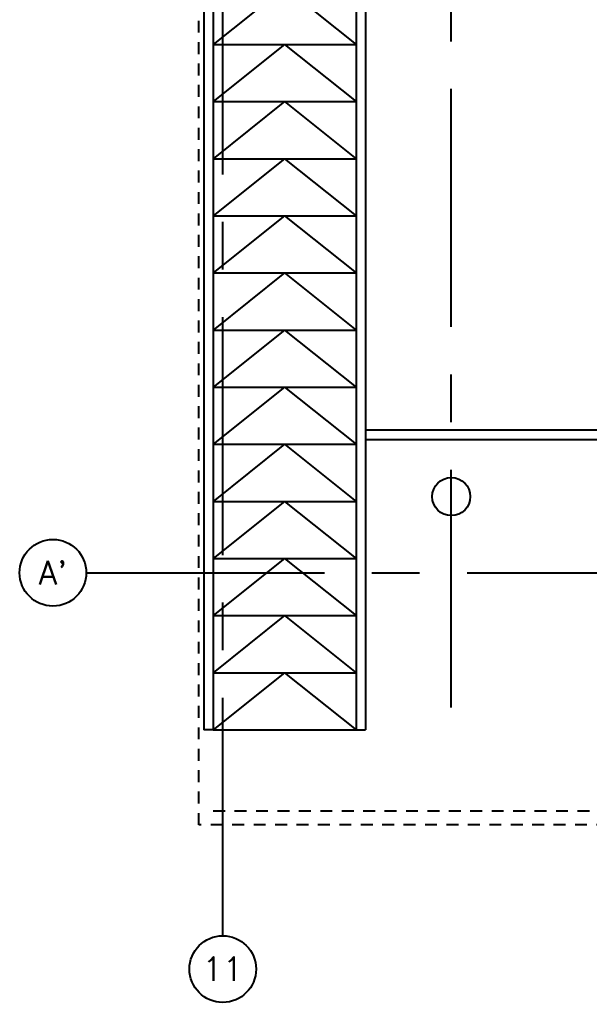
# Model space of a CAD drawing. Extents: x 417866230.2 to 417866308.2, y 43498045.5 to 43498135.4.
# Drawn here: x 417866288.9 to 417866294.89, y 43498045.54 to 43498055.86 of the extents above; entities that cross this region are included whole.
import ezdxf
from ezdxf.enums import TextEntityAlignment as Align

# ---------------------------------------------------------------- set-up
doc = ezdxf.new("R2010")
doc.units = 0
doc.header["$MEASUREMENT"] = 0
doc.linetypes.add('CENTERX2', pattern=[4, 2.5, -0.5, 0.5, -0.5])
doc.linetypes.add('HIDDEN2', pattern=[0.1875, 0.125, -0.0625])
for name, color, linetype in [('AX', 11, 'CONTINUOUS'), ('AX-CR', 7, 'CONTINUOUS'), ('AX-TXT', 2, 'CONTINUOUS'), ('AXES', 11, 'CENTERX2'), ('CANOPY-LN', 11, 'CONTINUOUS'), ('Handrail', 11, 'CONTINUOUS'), ('HAT', 11, 'CONTINUOUS'), ('Ramb', 11, 'CONTINUOUS'), ('WALL', 11, 'CONTINUOUS')]:
    doc.layers.add(name, color=color, linetype=linetype)
doc.styles.add('ROMANS', font='ROMANS.shx', dxfattribs={"width": 0.6})

# ---------------------------------------------------------------- blocks, each defined once
blk = doc.blocks.new('AXU')
at = {"layer": 'AX-CR'}
blk.add_circle((0, 350), 350, dxfattribs=at)
at = {"layer": 'AX-TXT', "style": 'ROMANS'}
blk.add_attdef('AX', text='', height=250, dxfattribs=at).set_placement((0, 350), align=Align.MIDDLE)
blk = doc.blocks.new('AXL')
at = {"layer": 'AX-CR'}
blk.add_circle((-350, 0), 350, dxfattribs=at)
at = {"layer": 'AX-TXT', "style": 'ROMANS'}
blk.add_attdef('AX', text='', height=250, dxfattribs=at).set_placement((-350, 0), align=Align.MIDDLE)

msp = doc.modelspace()

# ---------------------------------------------------------------- hatches: boundary and pattern name
at = {"layer": 'HAT'}
h = msp.add_hatch(dxfattribs=at)
h.set_pattern_fill('ANSI31', color=256, scale=300, style=0)
h.set_pattern_definition([(45, (0, 0), (-26.5165042945, 26.5165042945), [])])
h.paths.add_polyline_path([(417866293.237, 43498050.852), (417866293.437, 43498050.852), (417866293.437, 43498051.052, 0.414214)])
h.paths.add_polyline_path([(417866293.437, 43498051.052), (417866293.437, 43498050.852), (417866293.637, 43498050.852, 0.414214)])
h.paths.add_polyline_path([(417866293.637, 43498050.852), (417866293.437, 43498050.852), (417866293.437, 43498050.652, 0.414214)])
h.paths.add_polyline_path([(417866293.437, 43498050.852), (417866293.237, 43498050.852, 0.414214), (417866293.437, 43498050.652)])

# ---------------------------------------------------------------- linework, layer by layer
at = {"layer": 'AXES'}
for p, q in [((417866291.037, 43498046.238), (417866291.037, 43498134.715)), ((417866293.437, 43498048.635), (417866293.437, 43498062.297)), ((417866289.604, 43498050.052), (417866308.192, 43498050.052))]:
    msp.add_line(p, q, dxfattribs=at)
at = {"layer": 'CANOPY-LN', "linetype": 'HIDDEN2'}
for p, q in [((417866290.787, 43498047.402), (417866290.787, 43498062.852)), ((417866290.937, 43498047.552), (417866302.737, 43498047.552)), ((417866302.737, 43498047.402), (417866290.787, 43498047.402))]:
    msp.add_line(p, q, dxfattribs=at)
at = {"layer": 'Handrail'}
for p, q in [((417866290.937, 43498057.202), (417866290.937, 43498048.402)), ((417866290.837, 43498057.102), (417866290.837, 43498048.402)), ((417866292.437, 43498056.281), (417866292.437, 43498048.402)), ((417866292.537, 43498056.281), (417866292.537, 43498048.402)), ((417866292.537, 43498051.552), (417866295.581, 43498051.552)), ((417866292.537, 43498051.452), (417866295.481, 43498051.452)), ((417866290.937, 43498048.402), (417866290.837, 43498048.402)), ((417866292.437, 43498048.402), (417866292.537, 43498048.402))]:
    msp.add_line(p, q, dxfattribs=at)
at = {"layer": 'Ramb'}
for p, q in [((417866291.687, 43498056.202), (417866290.937, 43498055.602)), ((417866291.687, 43498056.202), (417866292.437, 43498055.602)), ((417866290.937, 43498055.602), (417866292.437, 43498055.602)), ((417866291.687, 43498055.602), (417866290.937, 43498055.002)), ((417866291.687, 43498055.602), (417866292.437, 43498055.002)), ((417866290.937, 43498055.002), (417866292.437, 43498055.002)), ((417866291.687, 43498055.002), (417866290.937, 43498054.402)), ((417866291.687, 43498055.002), (417866292.437, 43498054.402)), ((417866290.937, 43498054.402), (417866292.437, 43498054.402)), ((417866291.687, 43498054.402), (417866290.937, 43498053.802)), ((417866291.687, 43498054.402), (417866292.437, 43498053.802)), ((417866290.937, 43498053.802), (417866292.437, 43498053.802)), ((417866291.687, 43498053.802), (417866290.937, 43498053.202)), ((417866291.687, 43498053.802), (417866292.437, 43498053.202)), ((417866290.937, 43498053.202), (417866292.437, 43498053.202)), ((417866291.687, 43498053.202), (417866290.937, 43498052.602)), ((417866291.687, 43498053.202), (417866292.437, 43498052.602)), ((417866290.937, 43498052.602), (417866292.437, 43498052.602)), ((417866291.687, 43498052.602), (417866290.937, 43498052.002)), ((417866291.687, 43498052.602), (417866292.437, 43498052.002)), ((417866290.937, 43498052.002), (417866292.437, 43498052.002)), ((417866291.687, 43498052.002), (417866290.937, 43498051.402)), ((417866291.687, 43498052.002), (417866292.437, 43498051.402)), ((417866290.937, 43498051.402), (417866292.437, 43498051.402)), ((417866291.687, 43498051.402), (417866290.937, 43498050.802)), ((417866291.687, 43498051.402), (417866292.437, 43498050.802)), ((417866290.937, 43498050.802), (417866292.437, 43498050.802)), ((417866291.687, 43498050.802), (417866290.937, 43498050.202)), ((417866291.687, 43498050.802), (417866292.437, 43498050.202)), ((417866290.937, 43498050.202), (417866292.437, 43498050.202)), ((417866291.687, 43498050.202), (417866290.937, 43498049.602)), ((417866291.687, 43498050.202), (417866292.437, 43498049.602)), ((417866290.937, 43498049.602), (417866292.437, 43498049.602)), ((417866291.687, 43498049.602), (417866290.937, 43498049.002)), ((417866291.687, 43498049.602), (417866292.437, 43498049.002)), ((417866290.937, 43498049.002), (417866292.437, 43498049.002)), ((417866291.687, 43498049.002), (417866290.937, 43498048.402)), ((417866291.687, 43498049.002), (417866292.437, 43498048.402)), ((417866290.937, 43498048.402), (417866292.437, 43498048.402))]:
    msp.add_line(p, q, dxfattribs=at)
at = {"layer": 'WALL'}
msp.add_circle((417866293.437, 43498050.852), 0.2, dxfattribs=at)

# ---------------------------------------------------------------- block references
at = {"layer": 'AX', "xscale": 0.001000000047497451, "yscale": 0.0009999999892897904, "zscale": 0.001}
for name, p, values in [('AXL', (417866289.604, 43498050.052), {'AX': "A'"}), ('AXU', (417866291.037, 43498045.538), {'AX': '11'})]:
    msp.add_blockref(name, p, dxfattribs=at).add_auto_attribs(values)

doc.saveas('drawing.dxf')
